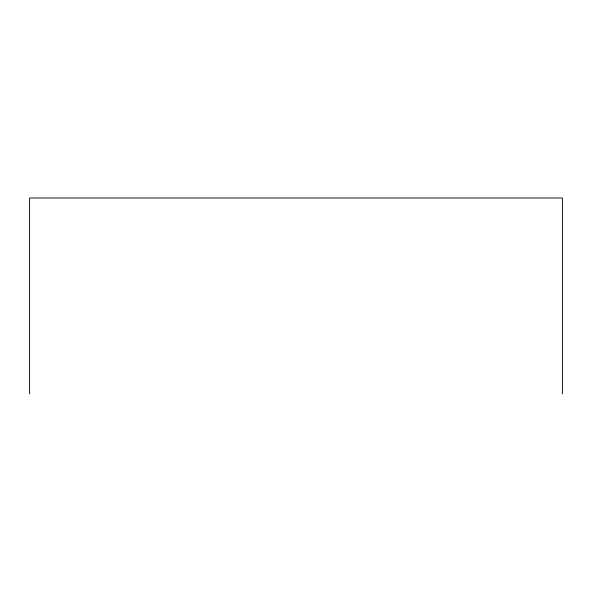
<?xml version="1.0" encoding="UTF-8"?>
<svg xmlns="http://www.w3.org/2000/svg" width="592" height="592" viewBox="0 0 592 592"><rect width="100%" height="100%" fill="white"/><g stroke="black" fill="none" stroke-linecap="round" stroke-linejoin="round"><path stroke-width="0.89" d="M562.4 394.013L562.4 197.987L29.6 197.987L29.6 394.013"/></g></svg>
